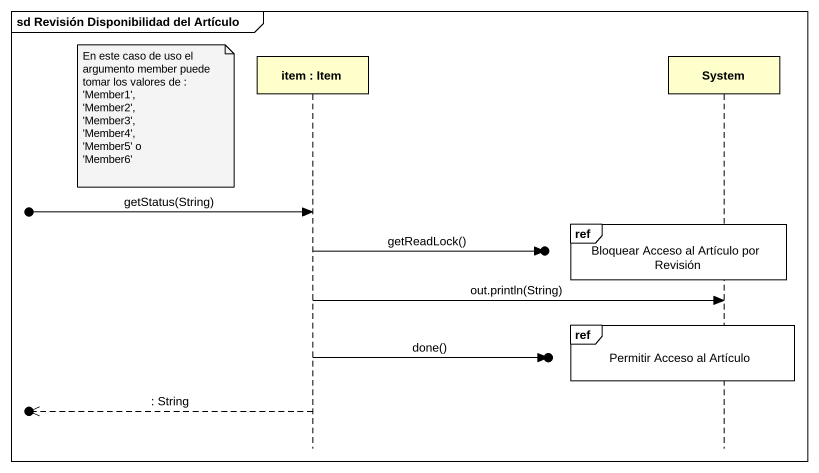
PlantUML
@startuml
mainframe sd Revisión Disponibilidad del Artículo
hide footbox
participant "item : Item" as item
participant System

note left of item
  En este caso de uso el argumento member puede tomar los valores de :
  ~'Member1',
  ~'Member2',
  ~'Member3',
  ~'Member4',
  ~'Member5' o
  ~'Member6'
end note
[o-> item : getStatus(String)
ref over System : Bloquear Acceso al Artículo por Revisión
item ->o] : getReadLock()
item -> System : out.println(String)
ref over System : Permitir Acceso al Artículo
item ->o] : done()
[o<<-- item : : String
@enduml
